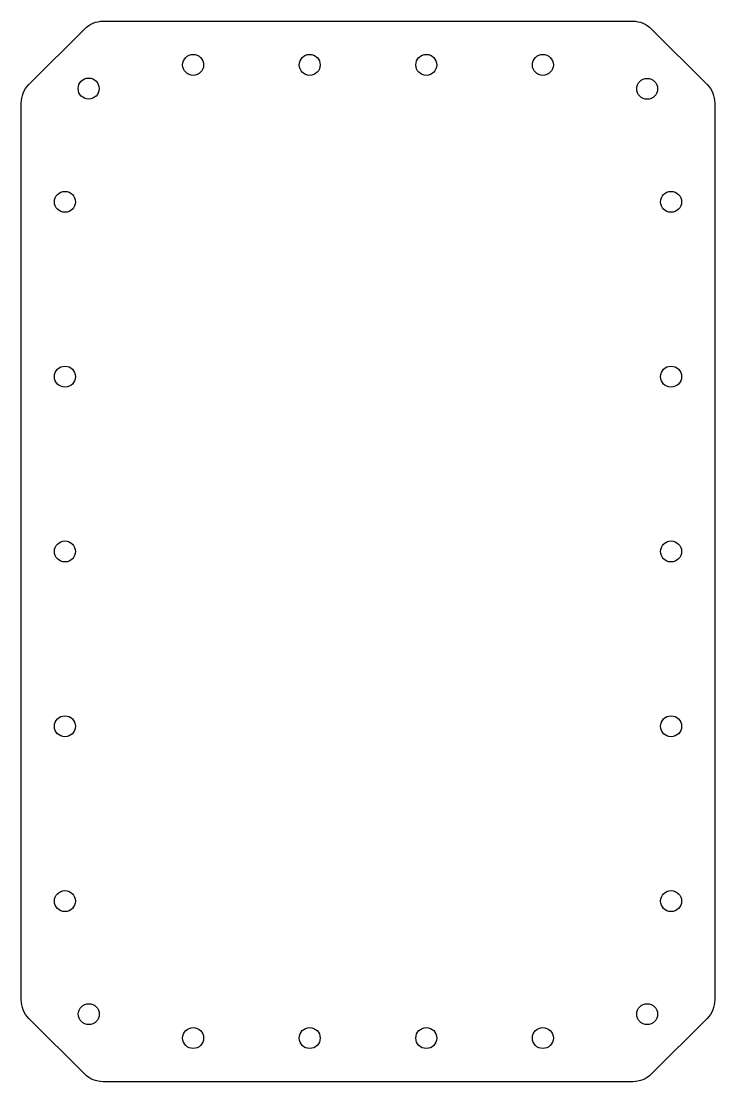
# Model space of a CAD drawing. Header units: millimetres. Extents: x 494 to 613, y 580 to 762.
import ezdxf

# ---------------------------------------------------------------- set-up
doc = ezdxf.new("R2010")
doc.units = ezdxf.units.MM
doc.header["$MEASUREMENT"] = 0

msp = doc.modelspace()

# ---------------------------------------------------------------- linework, layer by layer
msp.add_lwpolyline([(493.74, 747.64, -0.198912), (495.06, 750.83), (504.63, 760.4, -0.198912), (507.81, 761.72), (598.67, 761.72, -0.198912), (601.85, 760.4), (611.42, 750.83, -0.198912), (612.74, 747.64), (612.74, 593.79, -0.198912), (611.42, 590.6), (601.85, 581.03, -0.198912), (598.67, 579.72), (507.81, 579.72, -0.198912), (504.63, 581.03), (495.06, 590.6, -0.198912), (493.74, 593.79)], format="xyb", close=True)
at = {"linetype": 'Continuous'}
for centre in [(523.24, 754.22), (543.24, 754.22), (563.24, 754.22), (583.24, 754.22), (505.31, 750.15), (601.14, 750.11), (501.24, 730.72), (605.24, 730.72), (501.24, 700.72), (605.24, 700.72), (501.24, 670.72), (605.24, 670.72), (501.24, 640.72), (605.24, 640.72), (501.24, 610.72), (605.24, 610.72), (505.34, 591.32), (601.14, 591.32), (523.24, 587.22), (543.24, 587.22), (563.24, 587.22), (583.24, 587.22)]:
    msp.add_circle(centre, 1.8, dxfattribs=at)

doc.saveas('drawing.dxf')
